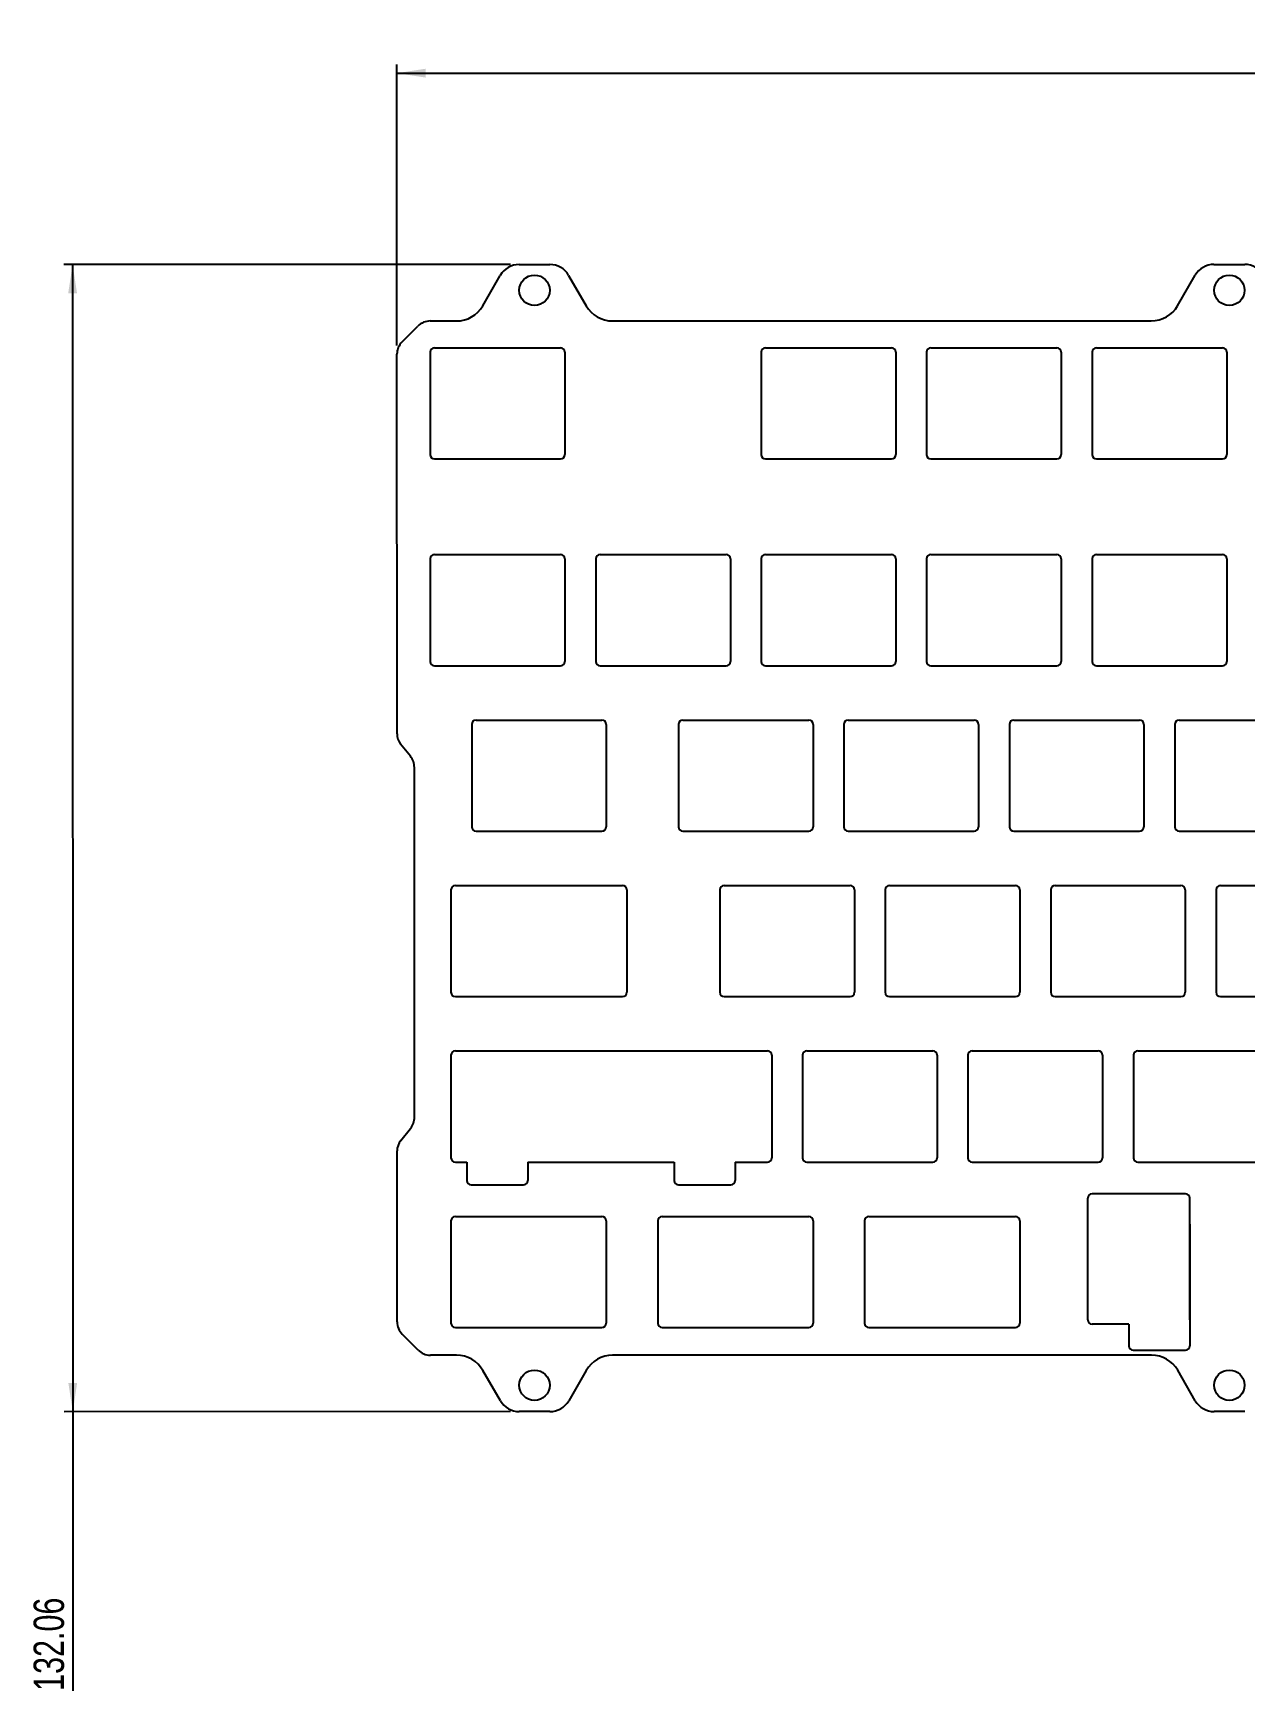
# Model space of a CAD drawing. Header units: millimetres. Extents: x 1 to 1143, y 0 to 513.
# Drawn here: x 393.5 to 533, y 322.7 to 513.5 of the extents above; entities that cross this region are included whole.
import ezdxf

# ---------------------------------------------------------------- set-up
doc = ezdxf.new("R2010")
doc.units = ezdxf.units.MM
doc.layers.add('SLD-0', color=179, linetype='Continuous')
doc.styles.add('SLDTEXTSTYLE0', font='TXT', dxfattribs={"width": 0.75})
doc.dimstyles.new('SLDDIMSTYLE0', dxfattribs={"dimtxt": 3.5, "dimasz": 3.302, "dimexe": 0, "dimexo": 0.0625, "dimgap": 0.875, "dimtad": 1, "dimrnd": 1e-09, "dimzin": 12, "dimdsep": 46, "dimtxsty": 'SLDTEXTSTYLE0', "dimsah": 1, "dimcen": 0.09, "dimadec": 0, "dimazin": 3, "dimtfac": 1, "dimtofl": 0, "dimtmove": 0, "dimatfit": 3, "dimfxl": 1, "dimfrac": 2, "dimtolj": 1, "dimtzin": 12, "dimarcsym": 0})

# ---------------------------------------------------------------- blocks, each defined once
blk = doc.blocks.new('_D')
at = {"layer": 'SLD-0'}
for p, q in [((448.45, 486.86), (397.04, 486.85)), ((398.04, 486.85), (398.06, 354.79)), ((448.46, 354.8), (397.06, 354.79)), ((398.06, 354.79), (398.06, 322.65))]:
    blk.add_line(p, q, dxfattribs=at)
for points in [[(398.04, 486.85), (397.53, 483.55), (398.55, 483.55)], [(398.06, 354.79), (398.56, 358.09), (397.55, 358.09)]]:
    blk.add_solid(points, dxfattribs=at)
at = {"layer": 'SLD-0', "insert": (393.55, 322.65), "char_height": 3.5, "attachment_point": 1, "rotation": 90.0077, "style": 'SLDTEXTSTYLE0'}
blk.add_mtext('132.06', dxfattribs=at)
blk = doc.blocks.new('_D_1')
at = {"layer": 'SLD-0'}
for p, q in [((435.38, 477.53), (435.38, 509.89)), ((787.05, 477.57), (787.04, 509.93)), ((435.38, 508.89), (787.04, 508.93)), ((787.04, 508.93), (810.78, 508.93))]:
    blk.add_line(p, q, dxfattribs=at)
for points in [[(435.38, 508.89), (438.68, 508.38), (438.68, 509.4)], [(787.04, 508.93), (783.74, 509.44), (783.74, 508.42)]]:
    blk.add_solid(points, dxfattribs=at)
at = {"layer": 'SLD-0', "insert": (796.55, 513.44), "char_height": 3.5, "attachment_point": 1, "rotation": 0.0062, "style": 'SLDTEXTSTYLE0'}
blk.add_mtext('351.66', dxfattribs=at)

msp = doc.modelspace()

# ---------------------------------------------------------------- linework, layer by layer
at = {"layer": 'SLD-0', "color": 7, "linetype": 'Continuous'}
for p, q in [((449.445, 486.858), (452.981, 486.859)), ((529.445, 486.869), (532.981, 486.869)), ((445.26, 482.108), (447.28, 485.608)), ((455.146, 485.609), (457.168, 482.109)), ((525.26, 482.118), (527.281, 485.619)), ((435.969, 477.942), (437.797, 479.771)), ((439.211, 480.357), (442.229, 480.357)), ((460.199, 480.36), (522.229, 480.368)), ((439.722, 477.273), (454.22, 477.273)), ((439.722, 477.273), (454.22, 477.273)), ((477.817, 477.273), (492.315, 477.273)), ((477.817, 477.273), (492.315, 477.273)), ((496.864, 477.273), (511.363, 477.273)), ((496.864, 477.273), (511.363, 477.273)), ((515.912, 477.273), (530.41, 477.273)), ((515.912, 477.273), (530.41, 477.273)), ((435.389, 432.844), (435.383, 476.528)), ((439.222, 476.773), (439.222, 464.975)), ((439.222, 476.773), (439.222, 464.975)), ((454.72, 476.773), (454.72, 464.975)), ((454.72, 476.773), (454.72, 464.975)), ((477.317, 476.773), (477.317, 464.975)), ((477.317, 476.773), (477.317, 464.975)), ((492.815, 476.773), (492.815, 464.975)), ((492.815, 476.773), (492.815, 464.975)), ((496.365, 476.773), (496.365, 464.975)), ((496.365, 476.773), (496.365, 464.975)), ((511.863, 476.773), (511.863, 464.975)), ((511.863, 476.773), (511.863, 464.975)), ((515.412, 476.773), (515.412, 464.975)), ((515.412, 476.773), (515.412, 464.975)), ((530.91, 476.773), (530.91, 464.975)), ((530.91, 476.773), (530.91, 464.975)), ((439.722, 464.475), (454.22, 464.475)), ((439.722, 464.475), (454.22, 464.475)), ((477.817, 464.475), (492.315, 464.475)), ((477.817, 464.475), (492.315, 464.475)), ((496.864, 464.475), (511.363, 464.475)), ((496.864, 464.475), (511.363, 464.475)), ((515.912, 464.475), (530.41, 464.475)), ((515.912, 464.475), (530.41, 464.475)), ((439.222, 452.964), (439.222, 441.165)), ((439.222, 452.964), (439.222, 441.165)), ((439.222, 452.964), (439.222, 441.165)), ((439.722, 453.464), (454.22, 453.464)), ((439.722, 453.464), (454.22, 453.464)), ((439.722, 453.464), (454.22, 453.464)), ((454.72, 452.964), (454.72, 441.165)), ((454.72, 452.964), (454.72, 441.165)), ((454.72, 452.964), (454.72, 441.165)), ((458.269, 452.964), (458.269, 441.165)), ((458.269, 452.964), (458.269, 441.165)), ((458.269, 452.964), (458.269, 441.165)), ((458.769, 453.464), (473.267, 453.464)), ((458.769, 453.464), (473.267, 453.464)), ((458.769, 453.464), (473.267, 453.464)), ((473.767, 452.964), (473.767, 441.165)), ((473.767, 452.964), (473.767, 441.165)), ((473.767, 452.964), (473.767, 441.165)), ((477.317, 452.964), (477.317, 441.165)), ((477.317, 452.964), (477.317, 441.165)), ((477.317, 452.964), (477.317, 441.165)), ((477.817, 453.464), (492.315, 453.464)), ((477.817, 453.464), (492.315, 453.464)), ((477.817, 453.464), (492.315, 453.464)), ((492.815, 452.964), (492.815, 441.165)), ((492.815, 452.964), (492.815, 441.165)), ((492.815, 452.964), (492.815, 441.165)), ((496.365, 452.964), (496.365, 441.165)), ((496.365, 452.964), (496.365, 441.165)), ((496.365, 452.964), (496.365, 441.165)), ((496.864, 453.464), (511.363, 453.464)), ((496.864, 453.464), (511.363, 453.464)), ((496.864, 453.464), (511.363, 453.464)), ((511.863, 452.964), (511.863, 441.165)), ((511.863, 452.964), (511.863, 441.165)), ((511.863, 452.964), (511.863, 441.165)), ((515.412, 452.964), (515.412, 441.165)), ((515.412, 452.964), (515.412, 441.165)), ((515.412, 452.964), (515.412, 441.165)), ((515.912, 453.464), (530.41, 453.464)), ((515.912, 453.464), (530.41, 453.464)), ((515.912, 453.464), (530.41, 453.464)), ((530.91, 452.964), (530.91, 441.165)), ((530.91, 452.964), (530.91, 441.165)), ((530.91, 452.964), (530.91, 441.165)), ((439.722, 440.665), (454.22, 440.665)), ((439.722, 440.665), (454.22, 440.665)), ((439.722, 440.665), (454.22, 440.665)), ((458.769, 440.665), (473.267, 440.665)), ((458.769, 440.665), (473.267, 440.665)), ((458.769, 440.665), (473.267, 440.665)), ((477.817, 440.665), (492.315, 440.665)), ((477.817, 440.665), (492.315, 440.665)), ((477.817, 440.665), (492.315, 440.665)), ((496.864, 440.665), (511.363, 440.665)), ((496.864, 440.665), (511.363, 440.665)), ((496.864, 440.665), (511.363, 440.665)), ((515.912, 440.665), (530.41, 440.665)), ((515.912, 440.665), (530.41, 440.665)), ((515.912, 440.665), (530.41, 440.665)), ((443.984, 433.916), (443.984, 422.118)), ((443.984, 433.916), (443.984, 422.118)), ((443.984, 433.916), (443.984, 422.118)), ((444.484, 434.416), (458.982, 434.416)), ((444.484, 434.416), (458.982, 434.416)), ((444.484, 434.416), (458.982, 434.416)), ((459.482, 433.916), (459.482, 422.118)), ((459.482, 433.916), (459.482, 422.118)), ((459.482, 433.916), (459.482, 422.118)), ((467.793, 433.916), (467.793, 422.118)), ((467.793, 433.916), (467.793, 422.118)), ((467.793, 433.916), (467.793, 422.118)), ((468.293, 434.416), (482.791, 434.416)), ((468.293, 434.416), (482.791, 434.416)), ((468.293, 434.416), (482.791, 434.416)), ((483.291, 433.916), (483.291, 422.118)), ((483.291, 433.916), (483.291, 422.118)), ((483.291, 433.916), (483.291, 422.118)), ((486.841, 433.916), (486.841, 422.118)), ((486.841, 433.916), (486.841, 422.118)), ((486.841, 433.916), (486.841, 422.118)), ((487.341, 434.416), (501.839, 434.416)), ((487.341, 434.416), (501.839, 434.416)), ((487.341, 434.416), (501.839, 434.416)), ((502.339, 433.916), (502.339, 422.118)), ((502.339, 433.916), (502.339, 422.118)), ((502.339, 433.916), (502.339, 422.118)), ((505.888, 433.916), (505.888, 422.118)), ((505.888, 433.916), (505.888, 422.118)), ((505.888, 433.916), (505.888, 422.118)), ((506.388, 434.416), (520.886, 434.416)), ((506.388, 434.416), (520.886, 434.416)), ((506.388, 434.416), (520.886, 434.416)), ((521.386, 433.916), (521.386, 422.118)), ((521.386, 433.916), (521.386, 422.118)), ((521.386, 433.916), (521.386, 422.118)), ((524.936, 433.916), (524.936, 422.118)), ((524.936, 433.916), (524.936, 422.118)), ((524.936, 433.916), (524.936, 422.118)), ((525.436, 434.416), (539.934, 434.416)), ((525.436, 434.416), (539.934, 434.416)), ((525.436, 434.416), (539.934, 434.416)), ((436.929, 430.252), (435.805, 431.657)), ((437.395, 388.711), (437.389, 428.941)), ((444.484, 421.618), (458.982, 421.618)), ((444.484, 421.618), (458.982, 421.618)), ((444.484, 421.618), (458.982, 421.618)), ((468.293, 421.618), (482.791, 421.618)), ((468.293, 421.618), (482.791, 421.618)), ((468.293, 421.618), (482.791, 421.618)), ((487.341, 421.618), (501.839, 421.618)), ((487.341, 421.618), (501.839, 421.618)), ((487.341, 421.618), (501.839, 421.618)), ((506.388, 421.618), (520.886, 421.618)), ((506.388, 421.618), (520.886, 421.618)), ((506.388, 421.618), (520.886, 421.618)), ((525.436, 421.618), (539.934, 421.618)), ((525.436, 421.618), (539.934, 421.618)), ((525.436, 421.618), (539.934, 421.618)), ((441.603, 414.868), (441.603, 403.07)), ((442.103, 415.368), (456.601, 415.368)), ((446.864, 415.368), (461.363, 415.368)), ((446.864, 415.368), (461.363, 415.368)), ((461.863, 414.868), (461.863, 403.07)), ((461.863, 414.868), (461.863, 403.07)), ((472.555, 414.868), (472.555, 403.07)), ((472.555, 414.868), (472.555, 403.07)), ((472.555, 414.868), (472.555, 403.07)), ((473.055, 415.368), (487.553, 415.368)), ((473.055, 415.368), (487.553, 415.368)), ((473.055, 415.368), (487.553, 415.368)), ((488.053, 414.868), (488.053, 403.07)), ((488.053, 414.868), (488.053, 403.07)), ((488.053, 414.868), (488.053, 403.07)), ((491.603, 414.868), (491.603, 403.07)), ((491.603, 414.868), (491.603, 403.07)), ((491.603, 414.868), (491.603, 403.07)), ((492.103, 415.368), (506.601, 415.368)), ((492.103, 415.368), (506.601, 415.368)), ((492.103, 415.368), (506.601, 415.368)), ((507.101, 414.868), (507.101, 403.07)), ((507.101, 414.868), (507.101, 403.07)), ((507.101, 414.868), (507.101, 403.07)), ((510.65, 414.868), (510.65, 403.07)), ((510.65, 414.868), (510.65, 403.07)), ((510.65, 414.868), (510.65, 403.07)), ((511.15, 415.368), (525.648, 415.368)), ((511.15, 415.368), (525.648, 415.368)), ((511.15, 415.368), (525.648, 415.368)), ((526.148, 414.868), (526.148, 403.07)), ((526.148, 414.868), (526.148, 403.07)), ((526.148, 414.868), (526.148, 403.07)), ((529.698, 414.868), (529.698, 403.07)), ((529.698, 414.868), (529.698, 403.07)), ((529.698, 414.868), (529.698, 403.07)), ((530.198, 415.368), (544.696, 415.368)), ((530.198, 415.368), (544.696, 415.368)), ((530.198, 415.368), (544.696, 415.368)), ((442.103, 402.57), (456.601, 402.57)), ((446.864, 402.57), (461.363, 402.57)), ((446.864, 402.57), (461.363, 402.57)), ((473.055, 402.57), (487.553, 402.57)), ((473.055, 402.57), (487.553, 402.57)), ((473.055, 402.57), (487.553, 402.57)), ((492.103, 402.57), (506.601, 402.57)), ((492.103, 402.57), (506.601, 402.57)), ((492.103, 402.57), (506.601, 402.57)), ((511.15, 402.57), (525.648, 402.57)), ((511.15, 402.57), (525.648, 402.57)), ((511.15, 402.57), (525.648, 402.57)), ((530.198, 402.57), (544.696, 402.57)), ((530.198, 402.57), (544.696, 402.57)), ((530.198, 402.57), (544.696, 402.57)), ((441.603, 395.821), (441.603, 384.022)), ((442.103, 396.321), (456.601, 396.321)), ((451.626, 396.321), (466.125, 396.321)), ((451.626, 396.321), (466.125, 396.321)), ((463.531, 396.321), (478.029, 396.321)), ((478.529, 395.821), (478.529, 384.022)), ((482.079, 395.821), (482.079, 384.022)), ((482.079, 395.821), (482.079, 384.022)), ((482.079, 395.821), (482.079, 384.022)), ((482.579, 396.321), (497.077, 396.321)), ((482.579, 396.321), (497.077, 396.321)), ((482.579, 396.321), (497.077, 396.321)), ((497.577, 395.821), (497.577, 384.022)), ((497.577, 395.821), (497.577, 384.022)), ((497.577, 395.821), (497.577, 384.022)), ((501.126, 395.821), (501.126, 384.022)), ((501.126, 395.821), (501.126, 384.022)), ((501.126, 395.821), (501.126, 384.022)), ((501.626, 396.321), (516.125, 396.321)), ((501.626, 396.321), (516.125, 396.321)), ((501.626, 396.321), (516.125, 396.321)), ((516.624, 395.821), (516.624, 384.022)), ((516.624, 395.821), (516.624, 384.022)), ((516.624, 395.821), (516.624, 384.022)), ((520.174, 395.821), (520.174, 384.022)), ((520.174, 395.821), (520.174, 384.022)), ((520.174, 395.821), (520.174, 384.022)), ((520.674, 396.321), (535.172, 396.321)), ((520.674, 396.321), (535.172, 396.321)), ((520.674, 396.321), (535.172, 396.321)), ((435.812, 385.995), (436.935, 387.399)), ((435.398, 365.123), (435.395, 384.808)), ((442.103, 383.522), (443.439, 383.522)), ((443.439, 383.522), (443.439, 381.423)), ((443.439, 383.522), (443.439, 381.423)), ((450.439, 383.522), (450.439, 381.423)), ((450.439, 383.522), (450.439, 381.423)), ((450.439, 383.522), (456.601, 383.522)), ((451.626, 383.522), (466.125, 383.522)), ((451.626, 383.522), (466.125, 383.522)), ((463.531, 383.522), (467.312, 383.522)), ((467.312, 383.522), (467.312, 381.423)), ((467.312, 383.522), (467.312, 381.423)), ((474.312, 383.522), (474.312, 381.423)), ((474.312, 383.522), (474.312, 381.423)), ((474.312, 383.522), (478.029, 383.522)), ((482.579, 383.522), (497.077, 383.522)), ((482.579, 383.522), (497.077, 383.522)), ((482.579, 383.522), (497.077, 383.522)), ((501.626, 383.522), (516.125, 383.522)), ((501.626, 383.522), (516.125, 383.522)), ((501.626, 383.522), (516.125, 383.522)), ((520.674, 383.522), (535.172, 383.522)), ((520.674, 383.522), (535.172, 383.522)), ((520.674, 383.522), (535.172, 383.522)), ((443.939, 380.923), (449.939, 380.923)), ((443.939, 380.923), (449.939, 380.923)), ((467.812, 380.923), (473.812, 380.923)), ((467.812, 380.923), (473.812, 380.923)), ((521.405, 379.873), (515.406, 379.873)), ((526.161, 379.873), (520.162, 379.873)), ((514.906, 365.375), (514.906, 379.373)), ((526.661, 365.375), (526.661, 379.373)), ((441.603, 376.773), (441.603, 364.975)), ((442.103, 377.273), (456.601, 377.273)), ((444.484, 377.273), (458.982, 377.273)), ((444.484, 377.273), (458.982, 377.273)), ((459.482, 376.773), (459.482, 364.975)), ((459.482, 376.773), (459.482, 364.975)), ((465.412, 376.773), (465.412, 364.975)), ((465.912, 377.273), (480.41, 377.273)), ((468.293, 377.273), (482.791, 377.273)), ((483.291, 376.773), (483.291, 364.975)), ((489.222, 376.773), (489.222, 364.975)), ((489.722, 377.273), (504.22, 377.273)), ((492.103, 377.273), (506.601, 377.273)), ((492.103, 377.273), (506.601, 377.273)), ((507.101, 376.773), (507.101, 364.975)), ((507.101, 376.773), (507.101, 364.975)), ((526.661, 376.373), (526.661, 362.375)), ((519.662, 364.875), (515.406, 364.875)), ((519.662, 364.875), (519.662, 362.375)), ((437.813, 361.881), (435.984, 363.709)), ((442.103, 364.475), (456.601, 364.475)), ((444.484, 364.475), (458.982, 364.475)), ((444.484, 364.475), (458.982, 364.475)), ((465.912, 364.475), (480.41, 364.475)), ((468.293, 364.475), (482.791, 364.475)), ((489.722, 364.475), (504.22, 364.475)), ((492.103, 364.475), (506.601, 364.475)), ((492.103, 364.475), (506.601, 364.475)), ((442.244, 361.296), (439.227, 361.295)), ((522.247, 361.306), (460.215, 361.298)), ((520.162, 361.875), (526.161, 361.875)), ((447.298, 356.045), (445.276, 359.546)), ((457.185, 359.548), (455.164, 356.046)), ((527.3, 356.056), (525.279, 359.557)), ((452.999, 354.796), (449.463, 354.795)), ((533.002, 354.807), (529.466, 354.806))]:
    msp.add_line(p, q, dxfattribs=at)
for centre in [(451.217, 483.894), (531.217, 483.894), (451.217, 357.834), (531.217, 357.834)]:
    msp.add_circle(centre, 1.75, dxfattribs=at)
for centre, radius, start, end in [((449.446, 484.358), 2.5, 90.00766, 150.00766), ((452.981, 484.359), 2.5, 30.00766, 90.00766), ((529.446, 484.369), 2.5, 90.00766, 150.00766), ((532.982, 484.369), 2.5, 30.00766, 90.00766), ((442.229, 483.857), 3.5, 270.00766, 330.00766), ((460.198, 483.86), 3.5, 210.00766, 270.00766), ((522.229, 483.868), 3.5, 270.00766, 330.00766), ((439.211, 478.357), 2, 90.00766, 135.00766), ((437.383, 476.528), 2, 135.00766, 180.00766), ((439.722, 476.773), 0.5, 90, 180), ((439.722, 476.773), 0.5, 90, 180), ((454.22, 476.773), 0.5, 0, 90), ((454.22, 476.773), 0.5, 0, 90), ((477.817, 476.773), 0.5, 90, 180), ((477.817, 476.773), 0.5, 90, 180), ((492.315, 476.773), 0.5, 0, 90), ((492.315, 476.773), 0.5, 0, 90), ((496.864, 476.773), 0.5, 90, 180), ((496.864, 476.773), 0.5, 90, 180), ((511.363, 476.773), 0.5, 0, 90), ((511.363, 476.773), 0.5, 0, 90), ((515.912, 476.773), 0.5, 90, 180), ((515.912, 476.773), 0.5, 90, 180), ((530.41, 476.773), 0.5, 0, 90), ((530.41, 476.773), 0.5, 0, 90), ((439.722, 464.975), 0.5, 180, 270), ((439.722, 464.975), 0.5, 180, 270), ((454.22, 464.975), 0.5, 270, 0), ((454.22, 464.975), 0.5, 270, 0), ((477.817, 464.975), 0.5, 180, 270), ((477.817, 464.975), 0.5, 180, 270), ((492.315, 464.975), 0.5, 270, 0), ((492.315, 464.975), 0.5, 270, 0), ((496.864, 464.975), 0.5, 180, 270), ((496.864, 464.975), 0.5, 180, 270), ((511.363, 464.975), 0.5, 270, 0), ((511.363, 464.975), 0.5, 270, 0), ((515.912, 464.975), 0.5, 180, 270), ((515.912, 464.975), 0.5, 180, 270), ((530.41, 464.975), 0.5, 270, 0), ((530.41, 464.975), 0.5, 270, 0), ((439.722, 452.964), 0.5, 90, 180), ((439.722, 452.964), 0.5, 90, 180), ((439.722, 452.964), 0.5, 90, 180), ((454.22, 452.964), 0.5, 0, 90), ((454.22, 452.964), 0.5, 0, 90), ((454.22, 452.964), 0.5, 0, 90), ((458.769, 452.964), 0.5, 90, 180), ((458.769, 452.964), 0.5, 90, 180), ((458.769, 452.964), 0.5, 90, 180), ((473.267, 452.964), 0.5, 0, 90), ((473.267, 452.964), 0.5, 0, 90), ((473.267, 452.964), 0.5, 0, 90), ((477.817, 452.964), 0.5, 90, 180), ((477.817, 452.964), 0.5, 90, 180), ((477.817, 452.964), 0.5, 90, 180), ((492.315, 452.964), 0.5, 0, 90), ((492.315, 452.964), 0.5, 0, 90), ((492.315, 452.964), 0.5, 0, 90), ((496.864, 452.964), 0.5, 90, 180), ((496.864, 452.964), 0.5, 90, 180), ((496.864, 452.964), 0.5, 90, 180), ((511.363, 452.964), 0.5, 0, 90), ((511.363, 452.964), 0.5, 0, 90), ((511.363, 452.964), 0.5, 0, 90), ((515.912, 452.964), 0.5, 90, 180), ((515.912, 452.964), 0.5, 90, 180), ((515.912, 452.964), 0.5, 90, 180), ((530.41, 452.964), 0.5, 0, 90), ((530.41, 452.964), 0.5, 0, 90), ((530.41, 452.964), 0.5, 0, 90), ((439.722, 441.165), 0.5, 180, 270), ((439.722, 441.165), 0.5, 180, 270), ((439.722, 441.165), 0.5, 180, 270), ((454.22, 441.165), 0.5, 270, 0), ((454.22, 441.165), 0.5, 270, 0), ((454.22, 441.165), 0.5, 270, 0), ((458.769, 441.165), 0.5, 180, 270), ((458.769, 441.165), 0.5, 180, 270), ((458.769, 441.165), 0.5, 180, 270), ((473.267, 441.165), 0.5, 270, 0), ((473.267, 441.165), 0.5, 270, 0), ((473.267, 441.165), 0.5, 270, 0), ((477.817, 441.165), 0.5, 180, 270), ((477.817, 441.165), 0.5, 180, 270), ((477.817, 441.165), 0.5, 180, 270), ((492.315, 441.165), 0.5, 270, 0), ((492.315, 441.165), 0.5, 270, 0), ((492.315, 441.165), 0.5, 270, 0), ((496.864, 441.165), 0.5, 180, 270), ((496.864, 441.165), 0.5, 180, 270), ((496.864, 441.165), 0.5, 180, 270), ((511.363, 441.165), 0.5, 270, 0), ((511.363, 441.165), 0.5, 270, 0), ((511.363, 441.165), 0.5, 270, 0), ((515.912, 441.165), 0.5, 180, 270), ((515.912, 441.165), 0.5, 180, 270), ((515.912, 441.165), 0.5, 180, 270), ((530.41, 441.165), 0.5, 270, 0), ((530.41, 441.165), 0.5, 270, 0), ((530.41, 441.165), 0.5, 270, 0), ((444.484, 433.916), 0.5, 90, 180), ((444.484, 433.916), 0.5, 90, 180), ((444.484, 433.916), 0.5, 90, 180), ((458.982, 433.916), 0.5, 0, 90), ((458.982, 433.916), 0.5, 0, 90), ((458.982, 433.916), 0.5, 0, 90), ((468.293, 433.916), 0.5, 90, 180), ((468.293, 433.916), 0.5, 90, 180), ((468.293, 433.916), 0.5, 90, 180), ((482.791, 433.916), 0.5, 0, 90), ((482.791, 433.916), 0.5, 0, 90), ((482.791, 433.916), 0.5, 0, 90), ((487.341, 433.916), 0.5, 90, 180), ((487.341, 433.916), 0.5, 90, 180), ((487.341, 433.916), 0.5, 90, 180), ((501.839, 433.916), 0.5, 0, 90), ((501.839, 433.916), 0.5, 0, 90), ((501.839, 433.916), 0.5, 0, 90), ((506.388, 433.916), 0.5, 90, 180), ((506.388, 433.916), 0.5, 90, 180), ((506.388, 433.916), 0.5, 90, 180), ((520.886, 433.916), 0.5, 0, 90), ((520.886, 433.916), 0.5, 0, 90), ((520.886, 433.916), 0.5, 0, 90), ((525.436, 433.916), 0.5, 90, 180), ((525.436, 433.916), 0.5, 90, 180), ((525.436, 433.916), 0.5, 90, 180), ((437.289, 432.844), 1.9, 180.00766, 218.66747), ((435.289, 428.94), 2.1, 0.00766, 38.66747), ((444.484, 422.118), 0.5, 180, 270), ((444.484, 422.118), 0.5, 180, 270), ((444.484, 422.118), 0.5, 180, 270), ((458.982, 422.118), 0.5, 270, 0), ((458.982, 422.118), 0.5, 270, 0), ((458.982, 422.118), 0.5, 270, 0), ((468.293, 422.118), 0.5, 180, 270), ((468.293, 422.118), 0.5, 180, 270), ((468.293, 422.118), 0.5, 180, 270), ((482.791, 422.118), 0.5, 270, 0), ((482.791, 422.118), 0.5, 270, 0), ((482.791, 422.118), 0.5, 270, 0), ((487.341, 422.118), 0.5, 180, 270), ((487.341, 422.118), 0.5, 180, 270), ((487.341, 422.118), 0.5, 180, 270), ((501.839, 422.118), 0.5, 270, 0), ((501.839, 422.118), 0.5, 270, 0), ((501.839, 422.118), 0.5, 270, 0), ((506.388, 422.118), 0.5, 180, 270), ((506.388, 422.118), 0.5, 180, 270), ((506.388, 422.118), 0.5, 180, 270), ((520.886, 422.118), 0.5, 270, 0), ((520.886, 422.118), 0.5, 270, 0), ((520.886, 422.118), 0.5, 270, 0), ((525.436, 422.118), 0.5, 180, 270), ((525.436, 422.118), 0.5, 180, 270), ((525.436, 422.118), 0.5, 180, 270), ((442.103, 414.868), 0.5, 90, 180), ((461.363, 414.868), 0.5, 0, 90), ((461.363, 414.868), 0.5, 0, 90), ((473.055, 414.868), 0.5, 90, 180), ((473.055, 414.868), 0.5, 90, 180), ((473.055, 414.868), 0.5, 90, 180), ((487.553, 414.868), 0.5, 0, 90), ((487.553, 414.868), 0.5, 0, 90), ((487.553, 414.868), 0.5, 0, 90), ((492.103, 414.868), 0.5, 90, 180), ((492.103, 414.868), 0.5, 90, 180), ((492.103, 414.868), 0.5, 90, 180), ((506.601, 414.868), 0.5, 0, 90), ((506.601, 414.868), 0.5, 0, 90), ((506.601, 414.868), 0.5, 0, 90), ((511.15, 414.868), 0.5, 90, 180), ((511.15, 414.868), 0.5, 90, 180), ((511.15, 414.868), 0.5, 90, 180), ((525.648, 414.868), 0.5, 0, 90), ((525.648, 414.868), 0.5, 0, 90), ((525.648, 414.868), 0.5, 0, 90), ((530.198, 414.868), 0.5, 90, 180), ((530.198, 414.868), 0.5, 90, 180), ((530.198, 414.868), 0.5, 90, 180), ((442.103, 403.07), 0.5, 180, 270), ((461.363, 403.07), 0.5, 270, 0), ((461.363, 403.07), 0.5, 270, 0), ((473.055, 403.07), 0.5, 180, 270), ((473.055, 403.07), 0.5, 180, 270), ((473.055, 403.07), 0.5, 180, 270), ((487.553, 403.07), 0.5, 270, 0), ((487.553, 403.07), 0.5, 270, 0), ((487.553, 403.07), 0.5, 270, 0), ((492.103, 403.07), 0.5, 180, 270), ((492.103, 403.07), 0.5, 180, 270), ((492.103, 403.07), 0.5, 180, 270), ((506.601, 403.07), 0.5, 270, 0), ((506.601, 403.07), 0.5, 270, 0), ((506.601, 403.07), 0.5, 270, 0), ((511.15, 403.07), 0.5, 180, 270), ((511.15, 403.07), 0.5, 180, 270), ((511.15, 403.07), 0.5, 180, 270), ((525.648, 403.07), 0.5, 270, 0), ((525.648, 403.07), 0.5, 270, 0), ((525.648, 403.07), 0.5, 270, 0), ((530.198, 403.07), 0.5, 180, 270), ((530.198, 403.07), 0.5, 180, 270), ((530.198, 403.07), 0.5, 180, 270), ((442.103, 395.821), 0.5, 90, 180), ((478.029, 395.821), 0.5, 0, 90), ((482.579, 395.821), 0.5, 90, 180), ((482.579, 395.821), 0.5, 90, 180), ((482.579, 395.821), 0.5, 90, 180), ((497.077, 395.821), 0.5, 0, 90), ((497.077, 395.821), 0.5, 0, 90), ((497.077, 395.821), 0.5, 0, 90), ((501.626, 395.821), 0.5, 90, 180), ((501.626, 395.821), 0.5, 90, 180), ((501.626, 395.821), 0.5, 90, 180), ((516.125, 395.821), 0.5, 0, 90), ((516.125, 395.821), 0.5, 0, 90), ((516.125, 395.821), 0.5, 0, 90), ((520.674, 395.821), 0.5, 90, 180), ((520.674, 395.821), 0.5, 90, 180), ((520.674, 395.821), 0.5, 90, 180), ((435.295, 388.711), 2.1, 321.34785, 0.00766), ((437.295, 384.808), 1.9, 141.34785, 180.00766), ((442.103, 384.022), 0.5, 180, 270), ((478.029, 384.022), 0.5, 270, 0), ((482.579, 384.022), 0.5, 180, 270), ((482.579, 384.022), 0.5, 180, 270), ((482.579, 384.022), 0.5, 180, 270), ((497.077, 384.022), 0.5, 270, 0), ((497.077, 384.022), 0.5, 270, 0), ((497.077, 384.022), 0.5, 270, 0), ((501.626, 384.022), 0.5, 180, 270), ((501.626, 384.022), 0.5, 180, 270), ((501.626, 384.022), 0.5, 180, 270), ((516.125, 384.022), 0.5, 270, 0), ((516.125, 384.022), 0.5, 270, 0), ((516.125, 384.022), 0.5, 270, 0), ((520.674, 384.022), 0.5, 180, 270), ((520.674, 384.022), 0.5, 180, 270), ((520.674, 384.022), 0.5, 180, 270), ((443.939, 381.423), 0.5, 180, 270), ((443.939, 381.423), 0.5, 180, 270), ((449.939, 381.423), 0.5, 270, 0), ((449.939, 381.423), 0.5, 270, 0), ((467.812, 381.423), 0.5, 180, 270), ((467.812, 381.423), 0.5, 180, 270), ((473.812, 381.423), 0.5, 270, 0), ((473.812, 381.423), 0.5, 270, 0), ((515.406, 379.373), 0.5, 90, 180), ((526.161, 379.373), 0.5, 0, 90), ((442.103, 376.773), 0.5, 90, 180), ((458.982, 376.773), 0.5, 0, 90), ((458.982, 376.773), 0.5, 0, 90), ((465.912, 376.773), 0.5, 90, 180), ((482.791, 376.773), 0.5, 0, 90), ((489.722, 376.773), 0.5, 90, 180), ((506.601, 376.773), 0.5, 0, 90), ((506.601, 376.773), 0.5, 0, 90), ((437.398, 365.123), 2, 180.00766, 225.00766), ((442.103, 364.975), 0.5, 180, 270), ((458.982, 364.975), 0.5, 270, 0), ((458.982, 364.975), 0.5, 270, 0), ((465.912, 364.975), 0.5, 180, 270), ((482.791, 364.975), 0.5, 270, 0), ((489.722, 364.975), 0.5, 180, 270), ((506.601, 364.975), 0.5, 270, 0), ((506.601, 364.975), 0.5, 270, 0), ((515.406, 365.375), 0.5, 180, 270), ((439.227, 363.295), 2, 225.00766, 270.00766), ((442.245, 357.796), 3.5, 30.00766, 90.00766), ((460.216, 357.798), 3.5, 90.00765, 150.00766), ((520.162, 362.375), 0.5, 180, 270), ((522.248, 357.806), 3.5, 30.00765, 90.00765), ((526.161, 362.375), 0.5, 270, 0), ((449.463, 357.295), 2.5, 210.00766, 270.00766), ((452.998, 357.296), 2.5, 270.00766, 330.00766), ((529.465, 357.306), 2.5, 210.00765, 270.00766)]:
    msp.add_arc(centre, radius, start, end, dxfattribs=at)

# ---------------------------------------------------------------- dimensions: what is measured, and where the dimension line sits
at = {"layer": 'SLD-0'}
for base, p1, p2, angle, picture, middle in [((787.043, 508.93), (435.383, 476.528), (787.046, 476.566), 0.0062, '_D_1', (803.667, 508.931)), ((398.057, 354.789), (449.445, 486.858), (449.463, 354.795), 270.00766, '_D', (398.06, 329.764))]:
    dim = msp.add_linear_dim(base=base, p1=p1, p2=p2, angle=angle, dimstyle='SLDDIMSTYLE0', dxfattribs=at)
    dim.commit()
    dim.dimension.update_dxf_attribs({"geometry": picture, "text_midpoint": middle, "dimtype": 160})

doc.saveas('drawing.dxf')
